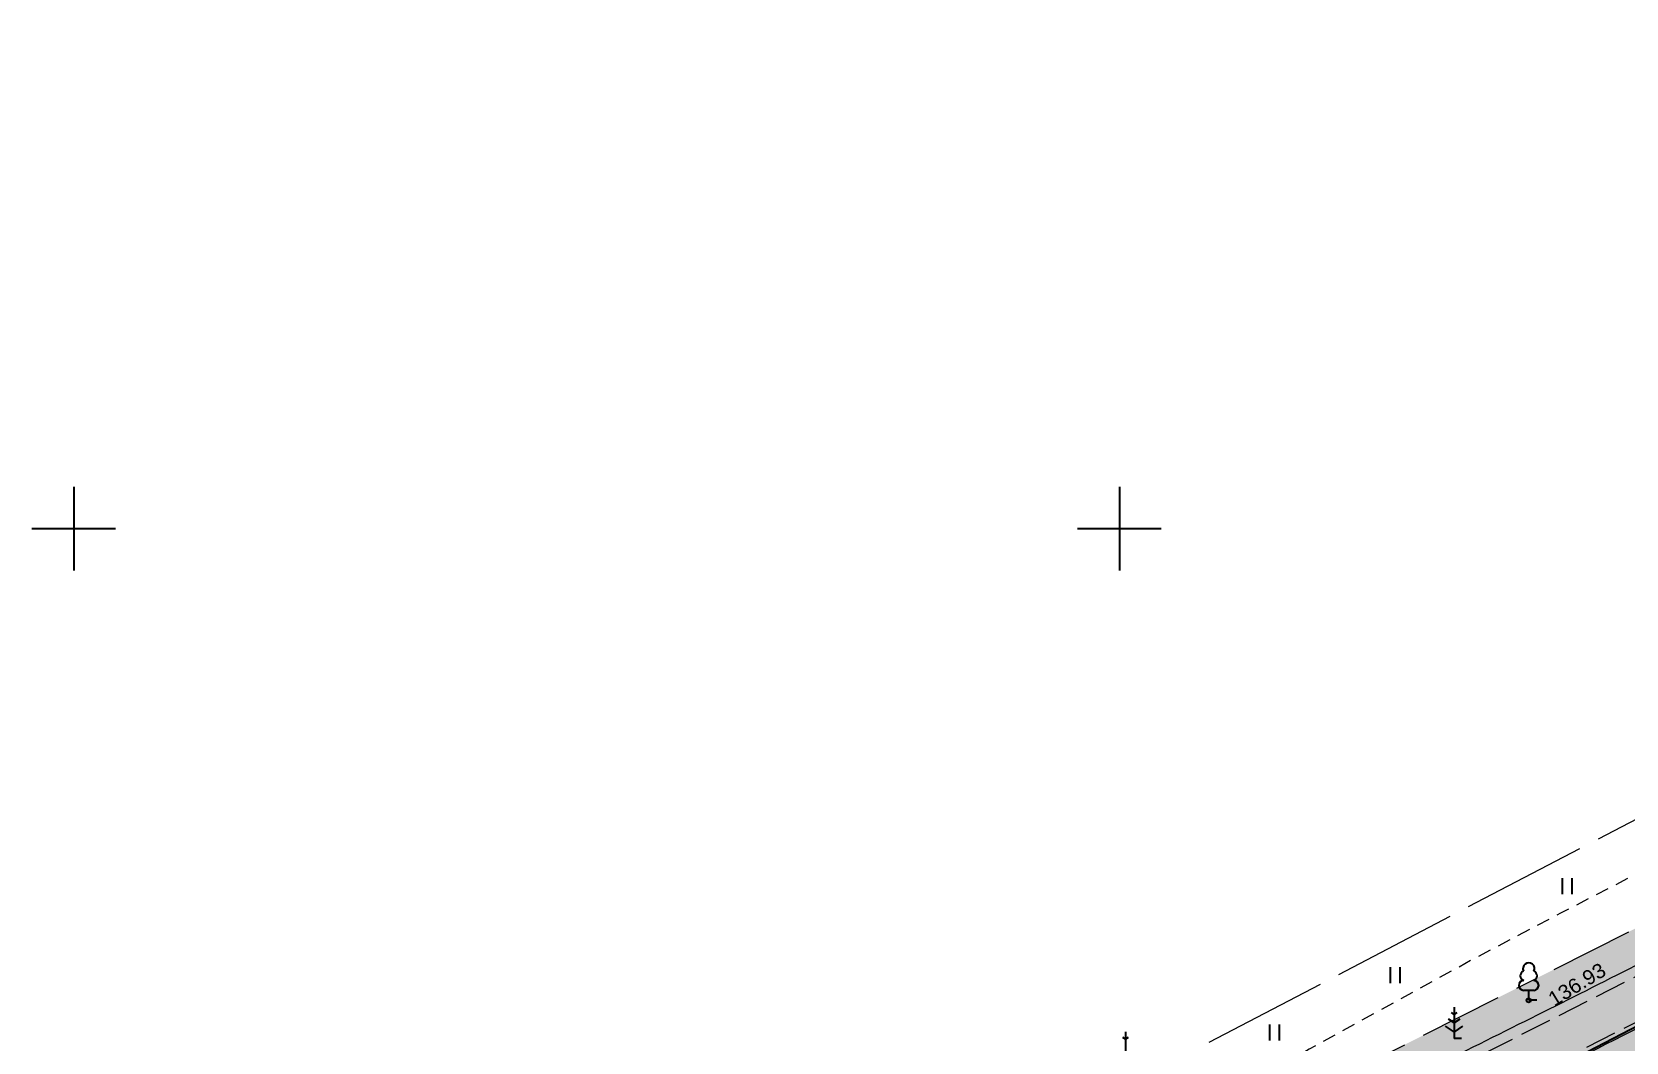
# Model space of a CAD drawing. Header units: millimetres. Extents: x 368386 to 996118, y -334862 to 250838.
# Drawn here: x 665105 to 741334, y -74257 to -25953 of the extents above; entities that cross this region are included whole.
import ezdxf

# ---------------------------------------------------------------- set-up
doc = ezdxf.new("R2010")
doc.units = ezdxf.units.MM
doc.header["$MEASUREMENT"] = 0
for name, pattern in [('KATASTRIPIIR', [7000, 4000, -1000, 1000, -1000]), ('Long Dashed', [1058.333302, 634.99999, -423.333311]), ('PINNASTEE', [2000, 1500, -500]), ('TOOPIIR', [7000, 6000, -1000])]:
    doc.linetypes.add(name, pattern=pattern)
for name, color, linetype, lineweight, true_color in [('New_       asendi fill_Pen_No__149', 7, 'Continuous', 25, 0x186722), ('New__ASENDIPLAAN_Pen_No__181', 7, 'Continuous', 0, 0xe8e8e8), ('New_MOOTPIIR#1_Pen_No__102', 7, 'Continuous', 13, 0xcccccc), ('New_MPKAABEL_Pen_No__3', 7, 'Continuous', 18, 0xff6600), ('New_PIIR#1_Pen_No__164', 7, 'Continuous', 13, 0xf27e39), ('New_TEE#1_Pen_No__162', 7, 'Continuous', 25, 0xaaaaaa)]:
    doc.layers.add(name, color=color, linetype=linetype, lineweight=lineweight, true_color=true_color)
for name, color, linetype, lineweight in [('New__ASENDIPLAAN_Pen_No__1', 7, 'Continuous', 13), ('New_HALJASTUS#1_Pen_No__7', 7, 'Continuous', 35), ('New_Kanal_proj_kinnistu_Pen_No__7', 7, 'Continuous', 35), ('New_korgus-EH2000#1_Pen_No__1', 7, 'Continuous', 13), ('New_korgus-EH2000#1_Pen_No__7', 7, 'Continuous', 35), ('New_PUU_Pen_No__7', 7, 'Continuous', 35), ('New_VORK#1_Pen_No__7', 7, 'Continuous', 35)]:
    doc.layers.add(name, color=color, linetype=linetype, lineweight=lineweight)
doc.styles.add('GENERATED_STYLE_1', font='arial.ttf')

msp = doc.modelspace()

# ---------------------------------------------------------------- hatches: boundary and pattern name
at = {"layer": 'New_       asendi fill_Pen_No__149', "linetype": 'Continuous', "lineweight": 0, "true_color": 0x061908}
h = msp.add_hatch(color=98, dxfattribs=at)
h.paths.add_polyline_path([(802345.63, -38322.05), (677945.63, -100972.05), (697685.63, -113562.05), (725141.88, -157386.04), (747105.63, -214022.05), (773035.63, -233162.05), (849485.63, -225922.05), (847735.63, -145332.05)])
h.paths.add_polyline_path([(757638.71, -147399.28, -0.00065641), (757597.25, -147430.15)], flags=0)
h.paths.add_polyline_path([(781623.18, -112523.26, 0.05995559), (781750.4, -112778.31, 0.78516634), (783932.82, -111999.14, 0.05995559), (783869.75, -111721.19, 1)], flags=0)
at = {"layer": 'New__ASENDIPLAAN_Pen_No__181', "linetype": 'Continuous', "lineweight": 0, "true_color": 0xe8e8e8}
msp.add_hatch(color=254, dxfattribs=at).paths.add_polyline_path([(699340.76, -112422.8, 0.02546074), (698921.7, -115530.28), (703744.04, -123209, -0.03887203), (702832.43, -115853.63, -0.03742158), (703282.47, -112504.29, -0.03573776), (704611.59, -107962.29, -0.02765071), (708261.6, -99521.93, -0.02002412), (710387.94, -95602.47, -0.02898342), (713073.64, -91639.11, -0.07773334), (720047.5, -84906.23, -0.0282713), (723989.97, -82532.03, -0.00934719), (728115.84, -80452.09, 0.00450726), (740779.4, -74146.98, 0.00902057), (753203.24, -67532.81, -0.01170487), (755981.65, -66040.04, -0.04092998), (759298.97, -64684.85, -0.0516522), (763468.7, -63872.4, -0.07619103), (769491.05, -64157.84, -0.06666932), (772556.52, -65234.67, -0.07492772), (774741.63, -66781.05), (778260.06, -70770.31), (781155.34, -76138.33), (784291.15, -74447), (782049.92, -70402.96), (781332.61, -69108.66), (777814.17, -65119.4, 0.07803087), (772622.87, -61385.97, 0.05834908), (769589.31, -60558.44, 0.11716536), (760032.33, -61309.07, 0.03841684), (756890.05, -62617.32, 0.01101994), (754220.11, -64050.88, -0.00763537), (745848.91, -68525.57, -0.00297502), (736487.1, -73268.68, 0.00482337), (726601.53, -78287.8, 0.02252482), (721140.68, -81429.29, 0.03115112), (715078.42, -85994.06, 0.01688784), (712257.75, -88508.26, 0.01672739), (711237.45, -89547.7, 0.0422239), (710603.89, -90337.74, 0.06080113), (704662.35, -98642.97, 0.03514812), (701045.23, -106603.58, 0.04204878)])

# ---------------------------------------------------------------- linework, layer by layer
at = {"layer": 'New__ASENDIPLAAN_Pen_No__1', "color": 7, "linetype": 'Continuous', "lineweight": 13, "flags": 128}
msp.add_lwpolyline([(745848.91, -68525.57, -0.00297502), (736487.1, -73268.68, 0.00482337), (726601.53, -78287.8, 0.02252482), (721140.68, -81429.29, 0.03115112), (715078.42, -85994.06, 0.01688784), (712257.75, -88508.26, 0.01672739), (711237.45, -89547.7, 0.0422239), (710603.89, -90337.74, 0.06080113), (704662.35, -98642.97, 0.03514812), (701045.23, -106603.58, 0.04204878), (699340.76, -112422.8, 0.02546074), (698921.7, -115530.28), (703744.04, -123209, -0.03887203), (702832.43, -115853.63, -0.03742158), (703282.47, -112504.29, -0.03573776), (704611.59, -107962.29, -0.02765071), (708261.6, -99521.93, -0.02002412), (710387.94, -95602.47, -0.02898342), (713073.64, -91639.11, -0.07773334), (720047.5, -84906.23, -0.0282713), (723989.97, -82532.03, -0.00934719), (728115.84, -80452.09, 0.00450726), (740779.4, -74146.98, 0.00902057), (753203.24, -67532.81, -0.01170487)], format="xyb", dxfattribs=at)
at = {"layer": 'New_HALJASTUS#1_Pen_No__7', "color": 7, "linetype": 'Continuous', "lineweight": 35}
for p, q in [((738282.1, -66419.49), (738282.1, -67180.61)), ((738737.15, -66419.49), (738737.15, -67180.61)), ((730057.68, -70675.36), (730057.68, -71436.48)), ((730512.73, -70675.36), (730512.73, -71436.48)), ((724282.1, -73419.49), (724282.1, -74180.61)), ((724737.15, -73419.49), (724737.15, -74180.61))]:
    msp.add_line(p, q, dxfattribs=at)
at = {"layer": 'New_Kanal_proj_kinnistu_Pen_No__7', "color": 7, "linetype": 'Continuous', "lineweight": 35, "flags": 128}
msp.add_lwpolyline([(725474.13, -81989.05), (757604.53, -65297.85)], dxfattribs=at)
at = {"layer": 'New_korgus-EH2000#1_Pen_No__7', "color": 7, "linetype": 'Continuous', "lineweight": 35}
msp.add_circle((736677.63, -72259.05), 100, dxfattribs=at)
at = {"layer": 'New_MOOTPIIR#1_Pen_No__102', "color": 254, "linetype": 'TOOPIIR', "lineweight": 13, "true_color": 0xcccccc, "flags": 128}
msp.add_lwpolyline([(666023.63, -103201.05), (685304.63, -114770.05), (695822.63, -123885.05), (716500.63, -161142.05), (837208.63, -108675.05), (806252.63, -29932.05)], close=True, dxfattribs=at)
at = {"layer": 'New_MPKAABEL_Pen_No__3', "color": 30, "linetype": 'Long Dashed', "lineweight": 18, "true_color": 0xff6600, "flags": 128}
msp.add_lwpolyline([(783565.09, -24546.65), (781933.38, -27973.19), (777809.87, -36412.47), (773953.05, -43041.86), (772482.12, -45281.07), (770238.91, -49198.69), (766031.19, -55145.75), (760860.53, -57580.51), (755092.95, -60203.09), (746674.46, -63723.06), (738204.11, -68093.47), (734252.96, -70168.96), (726178.72, -74593.49), (719169.87, -78938.67), (713295.67, -84749.71), (710742.18, -87651.12), (706075.59, -93410.22), (703859.19, -95384.51), (698840.17, -99282.82), (690979.59, -105905.35), (686307.62, -110199.5), (683373.7, -114459.56), (684881.37, -118802.62), (684938.24, -118959.87)], dxfattribs=at)
at = {"layer": 'New_PIIR#1_Pen_No__164', "color": 30, "linetype": 'KATASTRIPIIR', "lineweight": 13, "true_color": 0xf27e39, "flags": 128}
msp.add_lwpolyline([(747105.63, -214022.05), (725035.63, -157112.05), (697685.63, -113562.05), (677945.63, -100972.05), (802345.63, -38322.05), (847735.63, -145332.05), (849485.63, -225922.05), (773035.63, -233162.05)], close=True, dxfattribs=at)
at = {"layer": 'New_PUU_Pen_No__7', "color": 7, "linetype": 'Continuous', "lineweight": 35}
for p, q in [((736917.63, -71784.05), (736437.63, -71784.05)), ((736677.63, -72259.05), (736677.63, -71784.05)), ((737057.63, -72259.05), (736677.63, -72259.05)), ((733108.63, -73332.05), (732842.02, -73154.31)), ((733108.63, -72932.05), (732984.21, -72849.11)), ((733108.63, -72582.05), (733108.63, -74082.05)), ((733233.04, -72849.11), (733108.63, -72932.05)), ((733375.24, -73154.31), (733108.63, -73332.05)), ((717392.63, -73762.05), (717392.63, -75262.05)), ((732684.36, -73492.7), (733108.63, -73775.55)), ((733108.63, -73775.55), (733532.89, -73492.7)), ((717392.63, -74112.05), (717268.21, -74029.11)), ((717517.04, -74029.11), (717392.63, -74112.05)), ((733468.63, -74082.05), (733108.63, -74082.05))]:
    msp.add_line(p, q, dxfattribs=at)
for centre, radius, start, end in [((736507.57, -71086.47), 232.57, 109.0217356, 253.1415399), ((736677.63, -70739.05), 276.97, 332.579899, 207.4201002), ((736847.71, -71086.47), 232.56, 286.8508162, 70.9859092), ((736440.13, -71546.56), 237.51, 90.001601, 269.3952966), ((736915.12, -71546.56), 237.51, 270.6047034, 89.998399)]:
    msp.add_arc(centre, radius, start, end, dxfattribs=at)
at = {"layer": 'New_TEE#1_Pen_No__162', "color": 253, "linetype": 'PINNASTEE', "lineweight": 25, "true_color": 0xaaaaaa, "flags": 128}
msp.add_lwpolyline([(794045.63, -99439.05), (792927.63, -86931.05), (787942.63, -79094.05), (775725.63, -64608.05), (766962.63, -61354.05), (756948.63, -63398.05), (746010.63, -68983.05), (731032.63, -76593.05), (718023.63, -83834.05), (709565.63, -93385.05), (711080.63, -94383.05), (718886.63, -85752.05), (732061.63, -78226.05), (745894.63, -71247.05), (757719.63, -65248.05), (766558.63, -63378.05), (774741.63, -66781.05), (784795.63, -78987.05), (791230.63, -88015.05), (791250.63, -98776.05)], close=True, dxfattribs=at)
at = {"layer": 'New_VORK#1_Pen_No__7', "color": 7, "linetype": 'Continuous', "lineweight": 35}
for p, q in [((667105.63, -47701.87), (667105.63, -51702.23)), ((717105.63, -47701.87), (717105.63, -51702.23)), ((665105.45, -49702.05), (669105.8, -49702.05)), ((715105.45, -49702.05), (719105.8, -49702.05))]:
    msp.add_line(p, q, dxfattribs=at)

# ---------------------------------------------------------------- texts
at = {"layer": 'New_korgus-EH2000#1_Pen_No__1', "color": 7, "linetype": 'Continuous', "lineweight": 13, "insert": (737293.4, -72118.38), "char_height": 700, "attachment_point": 1, "rotation": 31.3651438, "style": 'GENERATED_STYLE_1'}
msp.add_mtext('\\A1;{\\pql;\\fArial|b0|i0|c0|p34; 136.93 }', dxfattribs=at)

doc.saveas('drawing.dxf')
